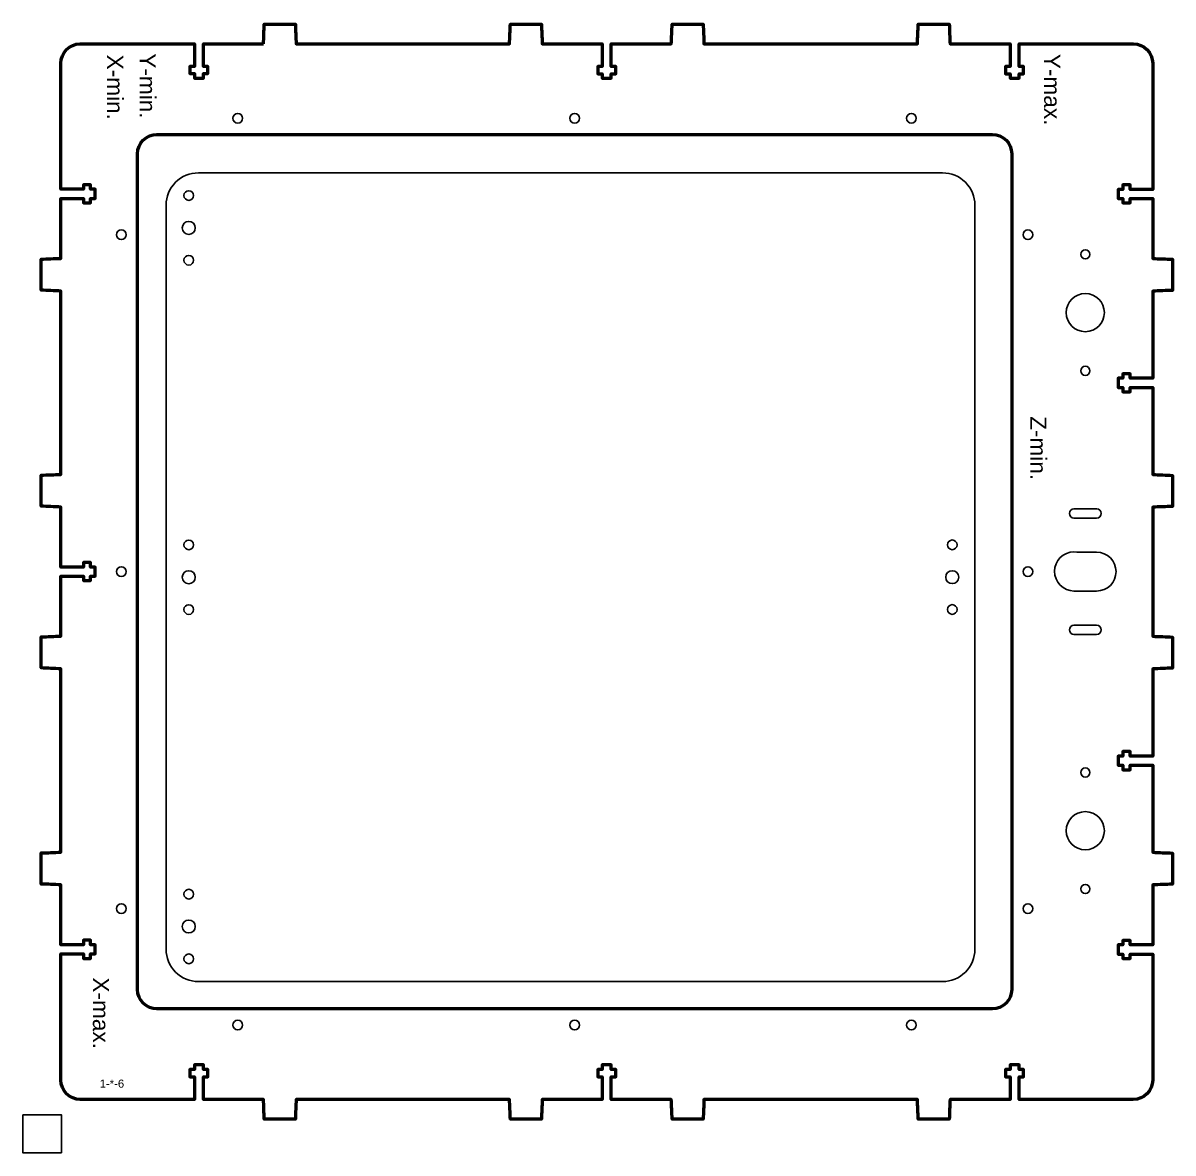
# Model space of a CAD drawing. Header units: millimetres. Extents: x 0 to 713, y 0 to 349.
# Drawn here: x 0 to 355.5, y 0 to 349.3 of the extents above; entities that cross this region are included whole.
import ezdxf

# ---------------------------------------------------------------- set-up
doc = ezdxf.new("R2010")
doc.units = ezdxf.units.MM
doc.layers.add('graviranje', color=3, linetype='Continuous', lineweight=25)
doc.layers.add('izrez', color=7, linetype='Continuous', lineweight=50)
doc.layers.add('HOLES', color=160, linetype='Continuous')
doc.layers.add('Prvi izrez', color=6, linetype='Continuous')
doc.styles.get("Standard").update_dxf_attribs({"font": 'arial.ttf'})

msp = doc.modelspace()

# ---------------------------------------------------------------- linework, layer by layer
msp.add_lwpolyline([(11.94, 0), (11.94, 11.76), (0, 11.76), (0, 0)], close=True)
at = {"layer": 'HOLES'}
for centre, radius in [((66.4, 319.88), 1.5), ((170.53, 319.88), 1.5), ((274.65, 319.88), 1.5), ((51.25, 295.99), 1.5), ((51.25, 285.99), 2), ((30.4, 283.88), 1.5), ((310.65, 283.88), 1.5), ((51.25, 275.99), 1.5), ((287.26, 188.01), 1.5), ((30.4, 179.72), 1.5), ((287.26, 178.01), 2), ((310.65, 179.72), 1.5), ((287.26, 168.01), 1.5), ((51.25, 80.02), 1.5), ((30.4, 75.55), 1.5), ((310.65, 75.55), 1.5), ((51.25, 70.02), 2), ((51.25, 60.02), 1.5), ((66.4, 39.55), 1.5), ((170.53, 39.55), 1.5), ((274.65, 39.55), 1.5)]:
    msp.add_circle(centre, radius, dxfattribs=at)
at = {"layer": 'HOLES', "linetype": 'Continuous'}
for centre, radius in [((51.25, 188), 1.5), ((51.25, 178), 2), ((51.25, 168), 1.5)]:
    msp.add_circle(centre, radius, dxfattribs=at)
at = {"layer": 'HOLES'}
for points, knots in [([(326.97, 277.8), (326.97, 277.02), (327.61, 276.38), (328.39, 276.38), (329.18, 276.38), (329.82, 277.02), (329.82, 277.8), (329.82, 278.59), (329.18, 279.23), (328.39, 279.23), (327.61, 279.23), (326.97, 278.59), (326.97, 277.8)], [0, 0, 0, 0, 1, 1, 1, 2, 2, 2, 3, 3, 3, 4, 4, 4, 4]), ([(322.49, 259.8), (322.49, 256.55), (325.13, 253.9), (328.39, 253.9), (331.65, 253.9), (334.29, 256.55), (334.29, 259.8), (334.29, 263.06), (331.65, 265.7), (328.39, 265.7), (325.13, 265.7), (322.49, 263.06), (322.49, 259.8)], [0, 0, 0, 0, 1, 1, 1, 2, 2, 2, 3, 3, 3, 4, 4, 4, 4]), ([(326.97, 241.8), (326.97, 241.02), (327.61, 240.38), (328.39, 240.38), (329.18, 240.38), (329.82, 241.02), (329.82, 241.8), (329.82, 242.59), (329.18, 243.23), (328.39, 243.23), (327.61, 243.23), (326.97, 242.59), (326.97, 241.8)], [0, 0, 0, 0, 1, 1, 1, 2, 2, 2, 3, 3, 3, 4, 4, 4, 4]), ([(324.89, 199.14), (324.11, 199.14), (323.47, 198.5), (323.47, 197.72), (323.47, 196.93), (324.11, 196.29), (324.89, 196.29), (327.23, 196.29), (329.56, 196.29), (331.89, 196.29), (332.68, 196.29), (333.32, 196.93), (333.32, 197.72), (333.32, 198.5), (332.68, 199.14), (331.89, 199.14), (329.56, 199.14), (327.23, 199.14), (324.89, 199.14)], [0, 0, 0, 0, 1, 1, 1, 2, 2, 2, 3, 3, 3, 4, 4, 4, 5, 5, 5, 6, 6, 6, 6]), ([(324.89, 185.82), (321.58, 185.82), (318.89, 183.13), (318.89, 179.82), (318.89, 176.5), (321.58, 173.82), (324.89, 173.72), (327.23, 173.72), (329.56, 173.72), (331.89, 173.72), (335.21, 173.72), (337.89, 176.4), (337.89, 179.72), (337.89, 183.03), (335.21, 185.72), (331.89, 185.72), (329.56, 185.72), (327.23, 185.72), (324.89, 185.82)], [0, 0, 0, 0, 1, 1, 1, 2, 2, 2, 3, 3, 3, 4, 4, 4, 5, 5, 5, 6, 6, 6, 6]), ([(324.89, 163.14), (324.11, 163.14), (323.47, 162.5), (323.47, 161.72), (323.47, 160.93), (324.11, 160.29), (324.89, 160.29), (327.23, 160.29), (329.56, 160.29), (331.89, 160.29), (332.68, 160.29), (333.32, 160.93), (333.32, 161.72), (333.32, 162.5), (332.68, 163.14), (331.89, 163.14), (329.56, 163.14), (327.23, 163.14), (324.89, 163.14)], [0, 0, 0, 0, 1, 1, 1, 2, 2, 2, 3, 3, 3, 4, 4, 4, 5, 5, 5, 6, 6, 6, 6]), ([(326.97, 117.63), (326.97, 116.84), (327.61, 116.2), (328.39, 116.2), (329.18, 116.2), (329.82, 116.84), (329.82, 117.63), (329.82, 118.42), (329.18, 119.05), (328.39, 119.05), (327.61, 119.05), (326.97, 118.42), (326.97, 117.63)], [0, 0, 0, 0, 1, 1, 1, 2, 2, 2, 3, 3, 3, 4, 4, 4, 4]), ([(322.49, 99.63), (322.49, 96.37), (325.13, 93.73), (328.39, 93.73), (331.65, 93.73), (334.29, 96.37), (334.29, 99.63), (334.29, 102.89), (331.65, 105.53), (328.39, 105.53), (325.13, 105.53), (322.49, 102.89), (322.49, 99.63)], [0, 0, 0, 0, 1, 1, 1, 2, 2, 2, 3, 3, 3, 4, 4, 4, 4]), ([(326.97, 81.63), (326.97, 80.84), (327.61, 80.2), (328.39, 80.2), (329.18, 80.2), (329.82, 80.84), (329.82, 81.63), (329.82, 82.42), (329.18, 83.05), (328.39, 83.05), (327.61, 83.05), (326.97, 82.42), (326.97, 81.63)], [0, 0, 0, 0, 1, 1, 1, 2, 2, 2, 3, 3, 3, 4, 4, 4, 4])]:
    msp.add_open_spline(points, degree=3, knots=knots, dxfattribs=at)
at = {"layer": 'izrez'}
for points, knots in [([(74.34, 342.88), (68.15, 342.88), (61.97, 342.88), (55.79, 342.88), (55.79, 340.54), (55.79, 338.2), (55.79, 335.86), (56.25, 335.86), (56.72, 335.86), (57.19, 335.86), (57.19, 335.13), (57.19, 334.4), (57.19, 333.67), (56.72, 333.67), (56.25, 333.67), (55.79, 333.67), (55.79, 333.18), (55.79, 332.7), (55.79, 332.22), (54.85, 332.22), (53.92, 332.22), (52.99, 332.22), (52.99, 332.7), (52.99, 333.18), (52.99, 333.67), (52.52, 333.67), (52.05, 333.67), (51.59, 333.67), (51.59, 334.4), (51.59, 335.13), (51.59, 335.86), (52.05, 335.86), (52.52, 335.86), (52.99, 335.86), (52.99, 338.2), (52.99, 340.54), (52.99, 342.88), (41.22, 342.88), (29.46, 342.88), (17.69, 342.88), (14.39, 342.88), (11.69, 340.18), (11.69, 336.88), (11.69, 323.89), (11.69, 310.91), (11.69, 297.92), (14.03, 297.92), (16.37, 297.92), (18.71, 297.92), (18.71, 298.39), (18.71, 298.86), (18.71, 299.32), (19.44, 299.32), (20.18, 299.32), (20.91, 299.32), (20.91, 298.86), (20.91, 298.39), (20.91, 297.92), (21.39, 297.92), (21.87, 297.92), (22.35, 297.92), (22.35, 296.99), (22.35, 296.06), (22.35, 295.12), (21.87, 295.12), (21.39, 295.12), (20.91, 295.12), (20.91, 294.66), (20.91, 294.19), (20.91, 293.72), (20.18, 293.72), (19.44, 293.72), (18.71, 293.72), (18.71, 294.19), (18.71, 294.66), (18.71, 295.12), (16.37, 295.12), (14.03, 295.12), (11.69, 295.12), (11.69, 288.94), (11.69, 282.76), (11.69, 276.57), (9.66, 276.49), (7.63, 276.41), (5.6, 276.32), (5.6, 273.12), (5.6, 269.92), (5.6, 266.72), (7.63, 266.64), (9.66, 266.56), (11.69, 266.47), (11.69, 247.58), (11.69, 228.68), (11.69, 209.79), (9.66, 209.71), (7.63, 209.62), (5.6, 209.54), (5.6, 206.34), (5.6, 203.14), (5.6, 199.94), (7.63, 199.86), (9.66, 199.77), (11.69, 199.69), (11.69, 193.51), (11.69, 187.32), (11.69, 181.14), (14.03, 181.14), (16.37, 181.14), (18.71, 181.14), (18.71, 181.61), (18.71, 182.07), (18.71, 182.54), (19.44, 182.54), (20.18, 182.54), (20.91, 182.54), (20.91, 182.07), (20.91, 181.61), (20.91, 181.14), (21.39, 181.14), (21.87, 181.14), (22.35, 181.14), (22.35, 180.21), (22.35, 179.27), (22.35, 178.34), (21.87, 178.34), (21.39, 178.34), (20.91, 178.34), (20.91, 177.87), (20.91, 177.41), (20.91, 176.94), (20.18, 176.94), (19.44, 176.94), (18.71, 176.94), (18.71, 177.41), (18.71, 177.87), (18.71, 178.34), (16.37, 178.34), (14.03, 178.34), (11.69, 178.34), (11.69, 172.16), (11.69, 165.97), (11.69, 159.79), (9.66, 159.71), (7.63, 159.62), (5.6, 159.54), (5.6, 156.34), (5.6, 153.14), (5.6, 149.94), (7.63, 149.86), (9.66, 149.77), (11.69, 149.69), (11.69, 130.79), (11.69, 111.9), (11.69, 93), (9.66, 92.92), (7.63, 92.83), (5.6, 92.75), (5.6, 89.55), (5.6, 86.35), (5.6, 83.15), (7.63, 83.07), (9.66, 82.98), (11.69, 82.9), (11.69, 76.72), (11.69, 70.53), (11.69, 64.35), (14.03, 64.35), (16.37, 64.35), (18.71, 64.35), (18.71, 64.82), (18.71, 65.28), (18.71, 65.75), (19.44, 65.75), (20.18, 65.75), (20.91, 65.75), (20.91, 65.28), (20.91, 64.82), (20.91, 64.35), (21.39, 64.35), (21.87, 64.35), (22.35, 64.35), (22.35, 63.42), (22.35, 62.48), (22.35, 61.55), (21.87, 61.55), (21.39, 61.55), (20.91, 61.55), (20.91, 61.08), (20.91, 60.62), (20.91, 60.15), (20.18, 60.15), (19.44, 60.15), (18.71, 60.15), (18.71, 60.62), (18.71, 61.08), (18.71, 61.55), (16.37, 61.55), (14.03, 61.55), (11.69, 61.55), (11.69, 56.2), (11.69, 50.85), (11.69, 45.5), (11.69, 37.85), (11.7, 30.2), (11.7, 22.55), (11.7, 19.25), (14.4, 16.55), (17.7, 16.55), (29.46, 16.55), (41.22, 16.55), (52.99, 16.55), (52.99, 18.89), (52.99, 21.23), (52.99, 23.57), (52.52, 23.57), (52.05, 23.57), (51.59, 23.57), (51.59, 24.3), (51.59, 25.03), (51.59, 25.77), (52.05, 25.77), (52.52, 25.77), (52.99, 25.77), (52.99, 26.25), (52.99, 26.73), (52.99, 27.21), (53.92, 27.21), (54.85, 27.21), (55.79, 27.21), (55.79, 26.73), (55.79, 26.25), (55.79, 25.77), (56.25, 25.77), (56.72, 25.77), (57.19, 25.77), (57.19, 25.03), (57.19, 24.3), (57.19, 23.57), (56.72, 23.57), (56.25, 23.57), (55.79, 23.57), (55.79, 21.23), (55.79, 18.89), (55.79, 16.55), (61.97, 16.55), (68.15, 16.55), (74.34, 16.55), (74.42, 14.52), (74.5, 12.49), (74.59, 10.46), (77.79, 10.46), (80.99, 10.46), (84.19, 10.46), (84.27, 12.49), (84.35, 14.52), (84.44, 16.55), (106.43, 16.55), (128.42, 16.55), (150.41, 16.55), (150.5, 14.52), (150.58, 12.49), (150.66, 10.46), (153.86, 10.46), (157.06, 10.46), (160.26, 10.46), (160.35, 12.49), (160.43, 14.52), (160.51, 16.55), (166.7, 16.55), (172.88, 16.55), (179.06, 16.55), (179.06, 18.89), (179.06, 21.23), (179.06, 23.57), (178.6, 23.57), (178.13, 23.57), (177.66, 23.57), (177.66, 24.3), (177.66, 25.03), (177.66, 25.77), (178.13, 25.77), (178.6, 25.77), (179.06, 25.77), (179.06, 26.25), (179.06, 26.73), (179.06, 27.21), (180, 27.21), (180.93, 27.21), (181.86, 27.21), (181.86, 26.73), (181.86, 26.25), (181.86, 25.77), (182.33, 25.77), (182.8, 25.77), (183.26, 25.77), (183.26, 25.03), (183.26, 24.3), (183.26, 23.57), (182.8, 23.57), (182.33, 23.57), (181.86, 23.57), (181.86, 21.23), (181.86, 18.89), (181.86, 16.55), (188.05, 16.55), (194.23, 16.55), (200.41, 16.55), (200.5, 14.52), (200.58, 12.49), (200.66, 10.46), (203.86, 10.46), (207.06, 10.46), (210.26, 10.46), (210.35, 12.49), (210.43, 14.52), (210.51, 16.55), (232.51, 16.55), (254.5, 16.55), (276.49, 16.55), (276.57, 14.52), (276.66, 12.49), (276.74, 10.46), (279.94, 10.46), (283.14, 10.46), (286.34, 10.46), (286.42, 12.49), (286.51, 14.52), (286.59, 16.55), (292.77, 16.55), (298.96, 16.55), (305.14, 16.55), (305.14, 18.89), (305.14, 21.23), (305.14, 23.57), (304.67, 23.57), (304.21, 23.57), (303.74, 23.57), (303.74, 24.3), (303.74, 25.03), (303.74, 25.77), (304.21, 25.77), (304.67, 25.77), (305.14, 25.77), (305.14, 26.25), (305.14, 26.73), (305.14, 27.21), (306.07, 27.21), (307.01, 27.21), (307.94, 27.21), (307.94, 26.73), (307.94, 26.25), (307.94, 25.77), (308.41, 25.77), (308.87, 25.77), (309.34, 25.77), (309.34, 25.03), (309.34, 24.3), (309.34, 23.57), (308.87, 23.57), (308.41, 23.57), (307.94, 23.57), (307.94, 21.23), (307.94, 18.89), (307.94, 16.55), (314.34, 16.55), (320.75, 16.55), (327.15, 16.55), (332.51, 16.55), (337.87, 16.55), (343.23, 16.56), (346.53, 16.56), (349.23, 19.26), (349.23, 22.56), (349.23, 35.54), (349.23, 48.53), (349.23, 61.51), (346.89, 61.51), (344.55, 61.51), (342.22, 61.51), (342.22, 61.04), (342.22, 60.58), (342.22, 60.11), (341.48, 60.11), (340.75, 60.11), (340.02, 60.11), (340.02, 60.58), (340.02, 61.04), (340.02, 61.51), (339.53, 61.51), (339.05, 61.51), (338.57, 61.51), (338.57, 62.44), (338.57, 63.38), (338.57, 64.31), (339.05, 64.31), (339.53, 64.31), (340.02, 64.31), (340.02, 64.78), (340.02, 65.25), (340.02, 65.71), (340.75, 65.71), (341.48, 65.71), (342.22, 65.71), (342.22, 65.25), (342.22, 64.78), (342.22, 64.31), (344.55, 64.31), (346.89, 64.31), (349.23, 64.31), (349.23, 70.5), (349.23, 76.68), (349.23, 82.86), (351.26, 82.95), (353.29, 83.03), (355.32, 83.11), (355.32, 86.31), (355.32, 89.51), (355.32, 92.71), (353.29, 92.8), (351.26, 92.88), (349.23, 92.96), (349.23, 101.94), (349.23, 110.92), (349.23, 119.9), (346.89, 119.9), (344.55, 119.9), (342.22, 119.9), (342.22, 119.44), (342.22, 118.97), (342.22, 118.5), (341.48, 118.5), (340.75, 118.5), (340.02, 118.5), (340.02, 118.97), (340.02, 119.44), (340.02, 119.9), (339.53, 119.9), (339.05, 119.9), (338.57, 119.9), (338.57, 120.84), (338.57, 121.77), (338.57, 122.7), (339.05, 122.7), (339.53, 122.7), (340.02, 122.7), (340.02, 123.17), (340.02, 123.64), (340.02, 124.1), (340.75, 124.1), (341.48, 124.1), (342.22, 124.1), (342.22, 123.64), (342.22, 123.17), (342.22, 122.7), (344.55, 122.7), (346.89, 122.7), (349.23, 122.7), (349.23, 131.68), (349.23, 140.66), (349.23, 149.64), (351.26, 149.73), (353.29, 149.81), (355.32, 149.89), (355.32, 153.09), (355.32, 156.29), (355.32, 159.49), (353.29, 159.58), (351.26, 159.66), (349.23, 159.74), (349.23, 173.04), (349.23, 186.34), (349.23, 199.64), (351.26, 199.73), (353.29, 199.81), (355.32, 199.89), (355.32, 203.09), (355.32, 206.29), (355.32, 209.49), (353.29, 209.58), (351.26, 209.66), (349.23, 209.74), (349.23, 218.72), (349.23, 227.71), (349.23, 236.69), (346.89, 236.69), (344.55, 236.69), (342.22, 236.69), (342.22, 236.22), (342.22, 235.75), (342.22, 235.29), (341.48, 235.29), (340.75, 235.29), (340.02, 235.29), (340.02, 235.75), (340.02, 236.22), (340.02, 236.69), (339.53, 236.69), (339.05, 236.69), (338.57, 236.69), (338.57, 237.62), (338.57, 238.55), (338.57, 239.49), (339.05, 239.49), (339.53, 239.49), (340.02, 239.49), (340.02, 239.95), (340.02, 240.42), (340.02, 240.89), (340.75, 240.89), (341.48, 240.89), (342.22, 240.89), (342.22, 240.42), (342.22, 239.95), (342.22, 239.49), (344.55, 239.49), (346.89, 239.49), (349.23, 239.49), (349.23, 248.47), (349.23, 257.45), (349.23, 266.43), (351.26, 266.52), (353.29, 266.6), (355.32, 266.68), (355.32, 269.88), (355.32, 273.08), (355.32, 276.28), (353.29, 276.37), (351.26, 276.45), (349.23, 276.53), (349.23, 282.72), (349.23, 288.9), (349.23, 295.08), (346.89, 295.08), (344.55, 295.08), (342.22, 295.08), (342.22, 294.62), (342.22, 294.15), (342.22, 293.68), (341.48, 293.68), (340.75, 293.68), (340.02, 293.68), (340.02, 294.15), (340.02, 294.62), (340.02, 295.08), (339.53, 295.08), (339.05, 295.08), (338.57, 295.08), (338.57, 296.02), (338.57, 296.95), (338.57, 297.88), (339.05, 297.88), (339.53, 297.88), (340.02, 297.88), (340.02, 298.35), (340.02, 298.82), (340.02, 299.28), (340.75, 299.28), (341.48, 299.28), (342.22, 299.28), (342.22, 298.82), (342.22, 298.35), (342.22, 297.88), (344.55, 297.88), (346.89, 297.88), (349.23, 297.88), (349.23, 310.88), (349.23, 323.88), (349.23, 336.88), (349.23, 340.18), (346.53, 342.88), (343.23, 342.88), (331.47, 342.88), (319.7, 342.88), (307.94, 342.88), (307.94, 340.54), (307.94, 338.2), (307.94, 335.86), (308.41, 335.86), (308.87, 335.86), (309.34, 335.86), (309.34, 335.13), (309.34, 334.4), (309.34, 333.66), (308.87, 333.66), (308.41, 333.66), (307.94, 333.66), (307.94, 333.18), (307.94, 332.7), (307.94, 332.22), (307.01, 332.22), (306.07, 332.22), (305.14, 332.22), (305.14, 332.7), (305.14, 333.18), (305.14, 333.66), (304.67, 333.66), (304.2, 333.66), (303.74, 333.66), (303.74, 334.4), (303.74, 335.13), (303.74, 335.86), (304.2, 335.86), (304.67, 335.86), (305.14, 335.86), (305.14, 338.2), (305.14, 340.54), (305.14, 342.88), (298.95, 342.88), (292.77, 342.88), (286.59, 342.88), (286.5, 344.91), (286.42, 346.94), (286.34, 348.97), (283.14, 348.97), (279.94, 348.97), (276.74, 348.97), (276.66, 346.94), (276.57, 344.91), (276.49, 342.88), (254.5, 342.88), (232.5, 342.88), (210.51, 342.88), (210.43, 344.91), (210.35, 346.94), (210.26, 348.97), (207.06, 348.97), (203.86, 348.97), (200.66, 348.97), (200.58, 346.94), (200.5, 344.91), (200.41, 342.88), (194.23, 342.88), (188.05, 342.88), (181.86, 342.88), (181.86, 340.54), (181.86, 338.2), (181.86, 335.86), (182.33, 335.86), (182.8, 335.86), (183.26, 335.86), (183.26, 335.13), (183.26, 334.4), (183.26, 333.66), (182.8, 333.66), (182.33, 333.66), (181.86, 333.66), (181.86, 333.18), (181.86, 332.7), (181.86, 332.22), (180.93, 332.22), (180, 332.22), (179.06, 332.22), (179.06, 332.7), (179.06, 333.18), (179.06, 333.66), (178.6, 333.66), (178.13, 333.66), (177.66, 333.66), (177.66, 334.4), (177.66, 335.13), (177.66, 335.86), (178.13, 335.86), (178.6, 335.86), (179.06, 335.86), (179.06, 338.2), (179.06, 340.54), (179.06, 342.88), (172.88, 342.88), (166.7, 342.88), (160.51, 342.88), (160.43, 344.91), (160.35, 346.94), (160.26, 348.97), (157.06, 348.97), (153.86, 348.97), (150.66, 348.97), (150.58, 346.94), (150.5, 344.91), (150.41, 342.88), (128.42, 342.88), (106.43, 342.88), (84.44, 342.88), (84.35, 344.91), (84.27, 346.94), (84.19, 348.97), (84.19, 348.97), (84.19, 348.97), (84.19, 348.97), (80.99, 348.97), (77.79, 348.97), (74.59, 348.97), (74.5, 346.94), (74.42, 344.91), (74.34, 342.88)], [0, 0, 0, 0, 1, 1, 1, 2, 2, 2, 3, 3, 3, 4, 4, 4, 5, 5, 5, 6, 6, 6, 7, 7, 7, 8, 8, 8, 9, 9, 9, 10, 10, 10, 11, 11, 11, 12, 12, 12, 13, 13, 13, 14, 14, 14, 15, 15, 15, 16, 16, 16, 17, 17, 17, 18, 18, 18, 19, 19, 19, 20, 20, 20, 21, 21, 21, 22, 22, 22, 23, 23, 23, 24, 24, 24, 25, 25, 25, 26, 26, 26, 27, 27, 27, 28, 28, 28, 29, 29, 29, 30, 30, 30, 31, 31, 31, 32, 32, 32, 33, 33, 33, 34, 34, 34, 35, 35, 35, 36, 36, 36, 37, 37, 37, 38, 38, 38, 39, 39, 39, 40, 40, 40, 41, 41, 41, 42, 42, 42, 43, 43, 43, 44, 44, 44, 45, 45, 45, 46, 46, 46, 47, 47, 47, 48, 48, 48, 49, 49, 49, 50, 50, 50, 51, 51, 51, 52, 52, 52, 53, 53, 53, 54, 54, 54, 55, 55, 55, 56, 56, 56, 57, 57, 57, 58, 58, 58, 59, 59, 59, 60, 60, 60, 61, 61, 61, 62, 62, 62, 63, 63, 63, 64, 64, 64, 65, 65, 65, 66, 66, 66, 67, 67, 67, 68, 68, 68, 69, 69, 69, 70, 70, 70, 71, 71, 71, 72, 72, 72, 73, 73, 73, 74, 74, 74, 75, 75, 75, 76, 76, 76, 77, 77, 77, 78, 78, 78, 79, 79, 79, 80, 80, 80, 81, 81, 81, 82, 82, 82, 83, 83, 83, 84, 84, 84, 85, 85, 85, 86, 86, 86, 87, 87, 87, 88, 88, 88, 89, 89, 89, 90, 90, 90, 91, 91, 91, 92, 92, 92, 93, 93, 93, 94, 94, 94, 95, 95, 95, 96, 96, 96, 97, 97, 97, 98, 98, 98, 99, 99, 99, 100, 100, 100, 101, 101, 101, 102, 102, 102, 103, 103, 103, 104, 104, 104, 105, 105, 105, 106, 106, 106, 107, 107, 107, 108, 108, 108, 109, 109, 109, 110, 110, 110, 111, 111, 111, 112, 112, 112, 113, 113, 113, 114, 114, 114, 115, 115, 115, 116, 116, 116, 117, 117, 117, 118, 118, 118, 119, 119, 119, 120, 120, 120, 121, 121, 121, 122, 122, 122, 123, 123, 123, 124, 124, 124, 125, 125, 125, 126, 126, 126, 127, 127, 127, 128, 128, 128, 129, 129, 129, 130, 130, 130, 131, 131, 131, 132, 132, 132, 133, 133, 133, 134, 134, 134, 135, 135, 135, 136, 136, 136, 137, 137, 137, 138, 138, 138, 139, 139, 139, 140, 140, 140, 141, 141, 141, 142, 142, 142, 143, 143, 143, 144, 144, 144, 145, 145, 145, 146, 146, 146, 147, 147, 147, 148, 148, 148, 149, 149, 149, 150, 150, 150, 151, 151, 151, 152, 152, 152, 153, 153, 153, 154, 154, 154, 155, 155, 155, 156, 156, 156, 157, 157, 157, 158, 158, 158, 159, 159, 159, 160, 160, 160, 161, 161, 161, 162, 162, 162, 163, 163, 163, 164, 164, 164, 165, 165, 165, 166, 166, 166, 167, 167, 167, 168, 168, 168, 169, 169, 169, 170, 170, 170, 171, 171, 171, 172, 172, 172, 173, 173, 173, 174, 174, 174, 175, 175, 175, 176, 176, 176, 177, 177, 177, 178, 178, 178, 179, 179, 179, 180, 180, 180, 181, 181, 181, 182, 182, 182, 183, 183, 183, 184, 184, 184, 185, 185, 185, 186, 186, 186, 187, 187, 187, 188, 188, 188, 189, 189, 189, 190, 190, 190, 191, 191, 191, 192, 192, 192, 193, 193, 193, 194, 194, 194, 195, 195, 195, 196, 196, 196, 197, 197, 197, 198, 198, 198, 199, 199, 199, 200, 200, 200, 201, 201, 201, 202, 202, 202, 203, 203, 203, 204, 204, 204, 205, 205, 205, 206, 206, 206, 207, 207, 207, 208, 208, 208, 209, 209, 209, 210, 210, 210, 211, 211, 211, 212, 212, 212, 213, 213, 213, 214, 214, 214, 215, 215, 215, 216, 216, 216, 217, 217, 217, 218, 218, 218, 219, 219, 219, 220, 220, 220, 221, 221, 221, 222, 222, 222, 223, 223, 223, 224, 224, 224, 225, 225, 225, 226, 226, 226, 227, 227, 227, 228, 228, 228, 229, 229, 229, 230, 230, 230, 231, 231, 231, 231]), ([(35.4, 308.88), (35.4, 222.77), (35.4, 136.66), (35.4, 50.55), (35.4, 47.25), (38.1, 44.55), (41.4, 44.55), (127.49, 44.55), (213.57, 44.55), (299.65, 44.55), (302.95, 44.55), (305.65, 47.25), (305.65, 50.55), (305.65, 136.66), (305.65, 222.77), (305.65, 308.88), (305.65, 312.18), (302.95, 314.88), (299.65, 314.88), (213.57, 314.88), (127.48, 314.88), (41.4, 314.88), (38.1, 314.88), (35.4, 312.18), (35.4, 308.88)], [0, 0, 0, 0, 1, 1, 1, 2, 2, 2, 3, 3, 3, 4, 4, 4, 5, 5, 5, 6, 6, 6, 7, 7, 7, 8, 8, 8, 8])]:
    msp.add_open_spline(points, degree=3, knots=knots, dxfattribs=at)
at = {"layer": 'Prvi izrez'}
msp.add_lwpolyline([(294.25, 63), (294.25, 293, 0.414214), (284.25, 303), (54.25, 303, 0.414214), (44.25, 293), (44.25, 63, 0.414214), (54.25, 53), (284.25, 53, 0.414214)], format="xyb", close=True, dxfattribs=at)

# ---------------------------------------------------------------- texts
at = {"layer": 'graviranje'}
for s, p in [('X-min.', (25.97, 339.55)), ('Y-min.', (36.03, 339.96)), ('Y-max.', (315.67, 339.79)), ('Z-min.', (311.37, 227.79)), ('X-max.', (21.6, 54.28))]:
    msp.add_text(s, height=5, rotation=270, dxfattribs=at).set_placement(p)
msp.add_text('1-*-6', height=2.5, dxfattribs=at).set_placement((23.7, 20.19))

doc.saveas('drawing.dxf')
